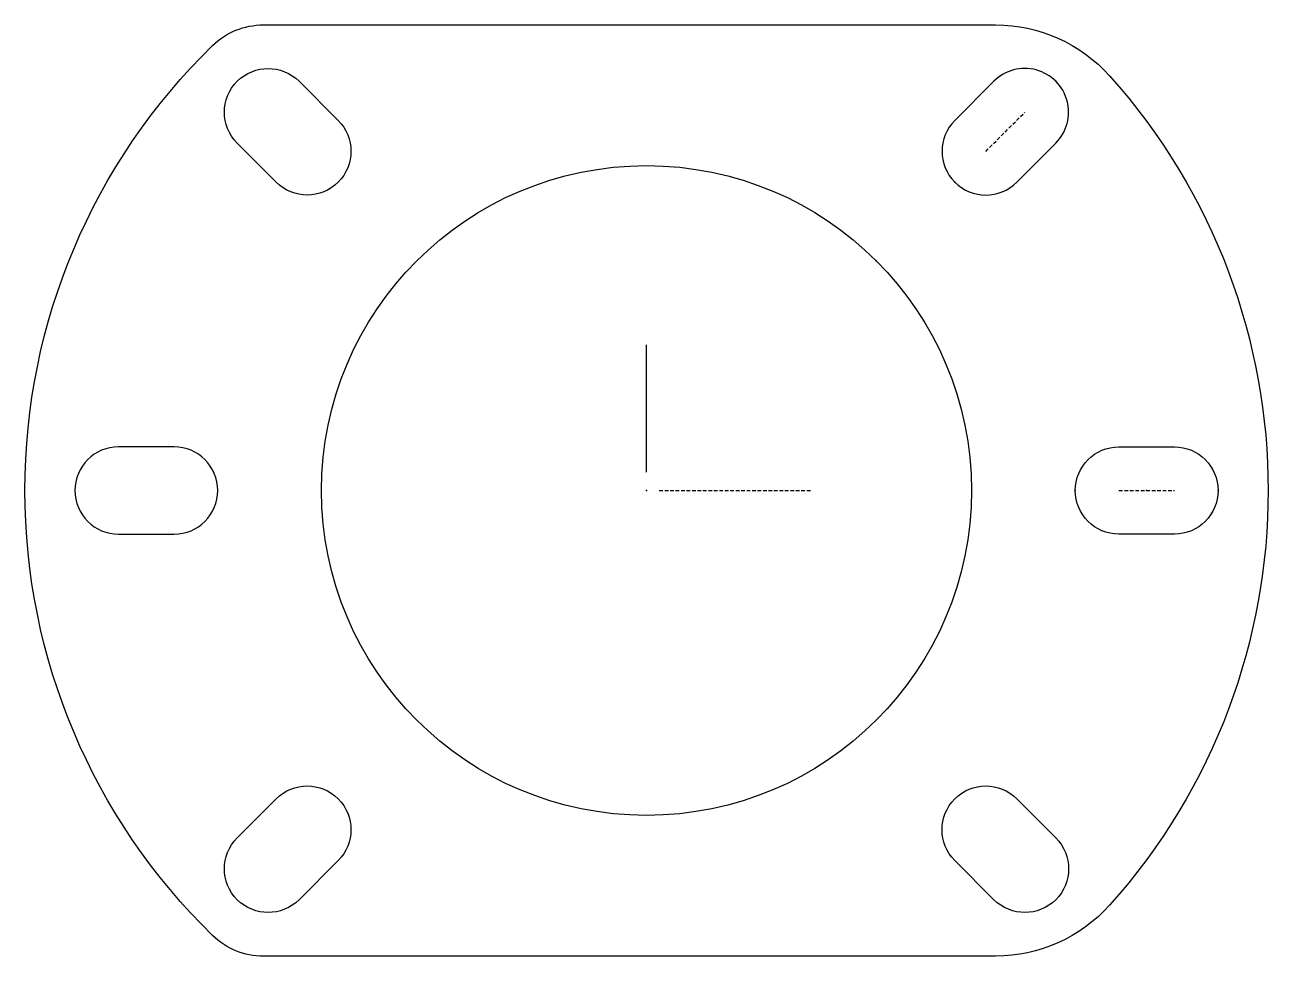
# Model space of a CAD drawing. Header units: millimetres. Extents: x -85 to 85, y -64 to 64.
import ezdxf

# ---------------------------------------------------------------- set-up
doc = ezdxf.new("R2010")
doc.units = ezdxf.units.MM
doc.linetypes.add('DASHED', pattern=[0.75, 0.5, -0.25])
doc.layers.get('0').update_dxf_attribs({"linetype": 'CONTINUOUS'})
doc.layers.add('1', color=7, linetype='DASHED')

msp = doc.modelspace()

# ---------------------------------------------------------------- linework, layer by layer
msp.add_line((0, 2.5), (0, 20))
for points in [[(-52.59, 63.92), (47.91, 63.92, -0.213195), (63.55, 56.94, -0.382464), (63.55, -56.94, -0.213195), (47.91, -63.93), (-52.59, -63.93, -0.195663), (-59.57, -61.08, -0.421561), (-59.57, 61.08, -0.195663)], [(-50.81, 42.32), (-56.18, 47.69, -1), (-47.69, 56.18), (-42.32, 50.81, -1)], [(56.18, 47.69, 1), (47.69, 56.18), (42.32, 50.81, 1), (50.81, 42.32)], [(-64.85, 6), (-72.45, 6, 1), (-72.45, -6), (-64.85, -6, 1)], [(64.85, 6), (72.45, 6, -1), (72.45, -6), (64.85, -6, -1)], [(-42.32, -50.81), (-47.69, -56.18, -1), (-56.18, -47.69), (-50.81, -42.32, -1)], [(50.81, -42.32), (56.18, -47.69, -1), (47.69, -56.18), (42.32, -50.81, -1)]]:
    msp.add_lwpolyline(points, format="xyb", close=True)
msp.add_circle((0, 0), 44.6)
for p in [(56.18, 56.18), (42.32, 42.32), (31.54, 31.54), (0, 0), (58.85, 0), (68.65, 0), (78.45, 0)]:
    msp.add_point(p)
at = {"layer": '1'}
for p, q in [((46.56, 46.56), (51.94, 51.94)), ((1.75, 0), (22.5, 0)), ((64.85, 0), (72.45, 0))]:
    msp.add_line(p, q, dxfattribs=at)

doc.saveas('drawing.dxf')
